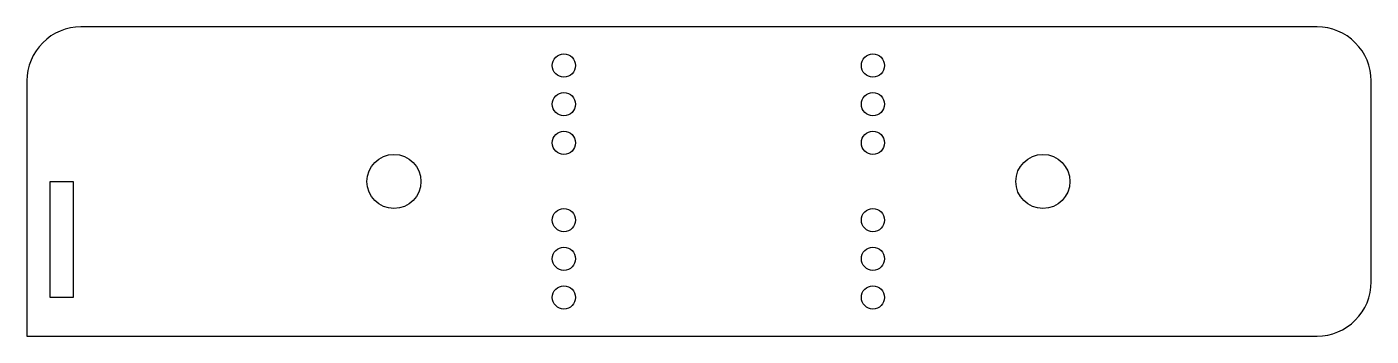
# Model space of a CAD drawing. Header units: millimetres. Extents: x -50 to 124, y 5 to 45.
import ezdxf

# ---------------------------------------------------------------- set-up
doc = ezdxf.new("R2010")
doc.units = ezdxf.units.MM
doc.layers.get('0').update_dxf_attribs({"linetype": 'CONTINUOUS'})

msp = doc.modelspace()

# ---------------------------------------------------------------- linework, layer by layer
msp.add_lwpolyline([(124, 12.06), (124, 38.06, 0.414214), (117, 45.06), (-43, 45.06, 0.414214), (-50, 38.06), (-50, 5.06), (117, 5.06, 0.414214)], format="xyb", close=True)
msp.add_lwpolyline([(-44, 25.06), (-44, 10.06), (-47, 10.06), (-47, 25.06)], close=True)
for centre, radius in [((19.51, 40.06), 1.5), ((59.51, 40.06), 1.5), ((19.51, 35.06), 1.5), ((59.51, 35.06), 1.5), ((19.51, 30.06), 1.5), ((59.51, 30.06), 1.5), ((-2.49, 25.06), 3.5), ((81.51, 25.06), 3.5), ((19.51, 20.06), 1.5), ((59.51, 20.06), 1.5), ((19.51, 15.06), 1.5), ((59.51, 15.06), 1.5), ((19.51, 10.06), 1.5), ((59.51, 10.06), 1.5)]:
    msp.add_circle(centre, radius)

doc.saveas('drawing.dxf')
